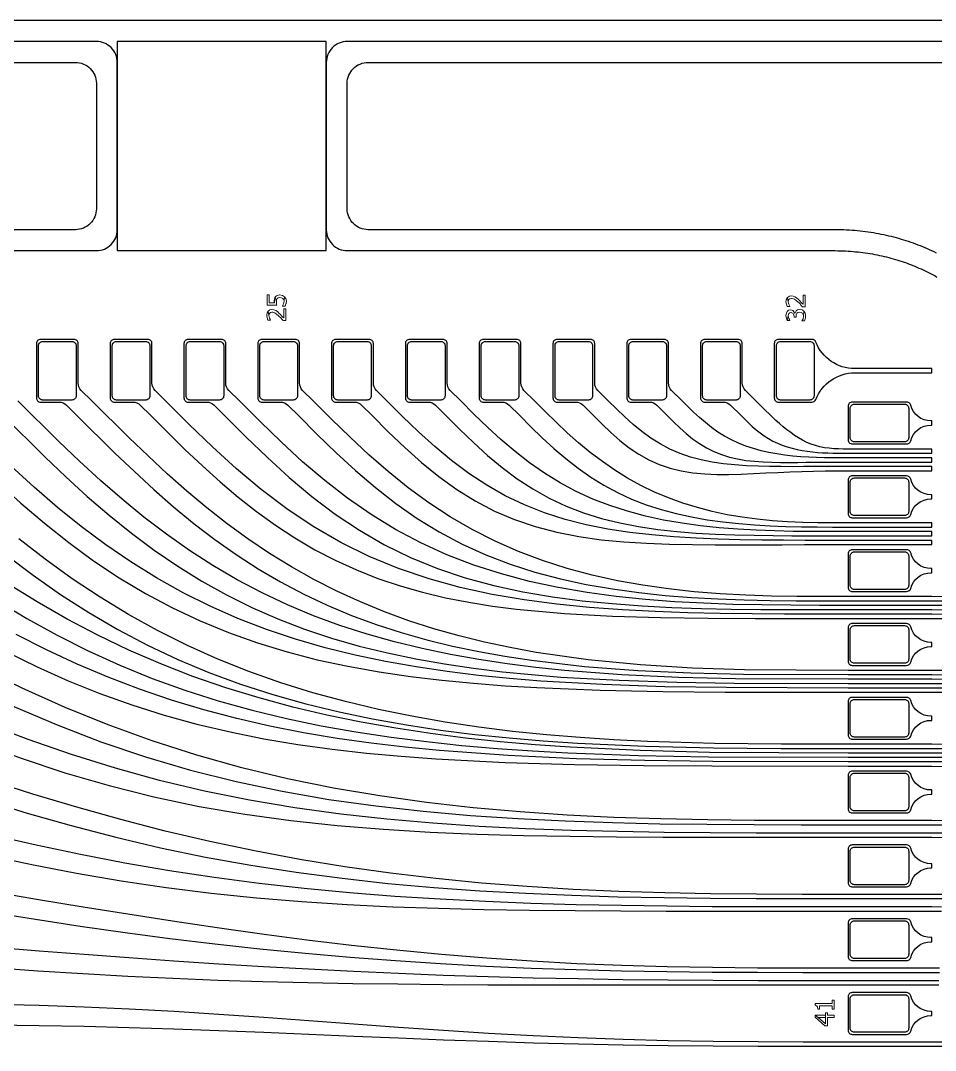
# Model space of a CAD drawing. Header units: millimetres. Extents: x 0 to 20, y 0 to 10.
# Drawn here: x 3.409 to 7.785, y 5.075 to 10 of the extents above; entities that cross this region are included whole.
import ezdxf

# ---------------------------------------------------------------- set-up
doc = ezdxf.new("R2010")
doc.units = ezdxf.units.MM
doc.header["$MEASUREMENT"] = 0
for name, color, linetype in [('Etch Layer 1', 10, 'Continuous'), ('Etch Layer 2', 112, 'Continuous'), ('Metal Layer 1', 52, 'Continuous')]:
    doc.layers.add(name, color=color, linetype=linetype)

msp = doc.modelspace()

# ---------------------------------------------------------------- linework, layer by layer
for points in [[(20, 10), (0, 10), (0, 0), (20, 0)], [(3.8715, 8.9), (4.8715, 8.9), (4.8715, 9.9), (3.8715, 9.9)]]:
    msp.add_lwpolyline(points, close=True)
msp.add_lwpolyline([(4.1905, 8.4555), (4.1905, 8.1955)])
at = {"layer": 'Etch Layer 1'}
for points in [[(1.45, 8.9), (3.7715, 8.9, 0.414214), (3.8715, 9), (3.8715, 9.8, 0.414214), (3.7715, 9.9), (0.35, 9.9, 0.414214)], [(19.29, 9.9), (4.9715, 9.9, 0.414214), (4.8715, 9.8), (4.8715, 9, 0.414214), (4.9715, 8.9), (7.293, 8.9), (7.3056, 8.8999), (7.318, 8.8997), (7.3304, 8.8994), (7.3428, 8.899), (7.355, 8.8984), (7.3671, 8.8977), (7.3792, 8.8968), (7.3912, 8.8959), (7.4031, 8.8948), (7.415, 8.8936), (7.4267, 8.8923), (7.4384, 8.8908), (7.45, 8.8892), (7.4615, 8.8875), (7.473, 8.8857), (7.4844, 8.8838), (7.4957, 8.8817), (7.5069, 8.8796), (7.5181, 8.8773), (7.5291, 8.8749), (7.5401, 8.8723), (7.5511, 8.8697), (7.5619, 8.867), (7.5727, 8.8641), (7.5834, 8.8611), (7.5941, 8.858), (7.6047, 8.8548), (7.6152, 8.8515), (7.6256, 8.8481), (7.636, 8.8445), (7.6463, 8.8409), (7.6565, 8.8371), (7.6667, 8.8333), (7.6767, 8.8293), (7.6868, 8.8252), (7.6967, 8.8211), (7.7066, 8.8168), (7.7165, 8.8124), (7.7262, 8.8079), (7.7359, 8.8033), (7.7456, 8.7986), (7.7551, 8.7938), (7.7646, 8.7889), (7.7741, 8.784), (7.7835, 8.7789), (7.7928, 8.7737)], [(0.45, 9.8), (3.6715, 9.8, -0.414214), (3.7715, 9.7), (3.7715, 9.1, -0.414214), (3.6715, 9), (1.45, 9, 0.414214)], [(7.7898, 8.8883), (7.7792, 8.8935), (7.7685, 8.8985), (7.7577, 8.9035), (7.7469, 8.9083), (7.7359, 8.9131), (7.7249, 8.9177), (7.7138, 8.9222), (7.7027, 8.9266), (7.6915, 8.9308), (7.6802, 8.935), (7.6688, 8.939), (7.6573, 8.9429), (7.6458, 8.9467), (7.6342, 8.9503), (7.6225, 8.9539), (7.6108, 8.9573), (7.599, 8.9606), (7.5871, 8.9637), (7.5751, 8.9668), (7.563, 8.9697), (7.5509, 8.9725), (7.5387, 8.9751), (7.5265, 8.9776), (7.5141, 8.98), (7.5017, 8.9823), (7.4892, 8.9844), (7.4766, 8.9864), (7.464, 8.9883), (7.4513, 8.99), (7.4385, 8.9916), (7.4257, 8.993), (7.4127, 8.9943), (7.3997, 8.9955), (7.3866, 8.9966), (7.3735, 8.9975), (7.3603, 8.9982), (7.347, 8.9989), (7.3336, 8.9994), (7.3201, 8.9997), (7.3066, 8.9999), (7.2933, 9), (5.0715, 9, -0.414214), (4.9715, 9.1), (4.9715, 9.7, -0.414214), (5.0715, 9.8), (19.19, 9.8, -0.414214)]]:
    msp.add_lwpolyline(points, format="xyb", dxfattribs=at)
at = {"layer": 'Etch Layer 2'}
for points in [[(1.45, 8.9), (3.7715, 8.9, 0.414214), (3.8715, 9), (3.8715, 9.8, 0.414214), (3.7715, 9.9), (0.35, 9.9, 0.414214)], [(19.29, 9.9), (4.9715, 9.9, 0.414214), (4.8715, 9.8), (4.8715, 9, 0.414214), (4.9715, 8.9), (7.293, 8.9), (7.3056, 8.8999), (7.318, 8.8997), (7.3304, 8.8994), (7.3428, 8.899), (7.355, 8.8984), (7.3671, 8.8977), (7.3792, 8.8968), (7.3912, 8.8959), (7.4031, 8.8948), (7.415, 8.8936), (7.4267, 8.8923), (7.4384, 8.8908), (7.45, 8.8892), (7.4615, 8.8875), (7.473, 8.8857), (7.4844, 8.8838), (7.4957, 8.8817), (7.5069, 8.8796), (7.5181, 8.8773), (7.5291, 8.8749), (7.5401, 8.8723), (7.5511, 8.8697), (7.5619, 8.867), (7.5727, 8.8641), (7.5834, 8.8611), (7.5941, 8.858), (7.6047, 8.8548), (7.6152, 8.8515), (7.6256, 8.8481), (7.636, 8.8445), (7.6463, 8.8409), (7.6565, 8.8371), (7.6667, 8.8333), (7.6767, 8.8293), (7.6868, 8.8252), (7.6967, 8.8211), (7.7066, 8.8168), (7.7165, 8.8124), (7.7262, 8.8079), (7.7359, 8.8033), (7.7456, 8.7986), (7.7551, 8.7938), (7.7646, 8.7889), (7.7741, 8.784), (7.7835, 8.7789), (7.7928, 8.7737)], [(0.45, 9.8), (3.6715, 9.8, -0.414214), (3.7715, 9.7), (3.7715, 9.1, -0.414214), (3.6715, 9), (1.45, 9, 0.414214)], [(7.7898, 8.8883), (7.7792, 8.8935), (7.7685, 8.8985), (7.7577, 8.9035), (7.7469, 8.9083), (7.7359, 8.9131), (7.7249, 8.9177), (7.7138, 8.9222), (7.7027, 8.9266), (7.6915, 8.9308), (7.6802, 8.935), (7.6688, 8.939), (7.6573, 8.9429), (7.6458, 8.9467), (7.6342, 8.9503), (7.6225, 8.9539), (7.6108, 8.9573), (7.599, 8.9606), (7.5871, 8.9637), (7.5751, 8.9668), (7.563, 8.9697), (7.5509, 8.9725), (7.5387, 8.9751), (7.5265, 8.9776), (7.5141, 8.98), (7.5017, 8.9823), (7.4892, 8.9844), (7.4766, 8.9864), (7.464, 8.9883), (7.4513, 8.99), (7.4385, 8.9916), (7.4257, 8.993), (7.4127, 8.9943), (7.3997, 8.9955), (7.3866, 8.9966), (7.3735, 8.9975), (7.3603, 8.9982), (7.347, 8.9989), (7.3336, 8.9994), (7.3201, 8.9997), (7.3066, 8.9999), (7.2933, 9), (5.0715, 9, -0.414214), (4.9715, 9.1), (4.9715, 9.7, -0.414214), (5.0715, 9.8), (19.19, 9.8, -0.414214)]]:
    msp.add_lwpolyline(points, format="xyb", dxfattribs=at)
for points in [[(3.5145, 8.1855, -0.414214), (3.4945, 8.2055), (3.4945, 8.4455, -0.414214), (3.5145, 8.4655), (3.6545, 8.4655, -0.414214), (3.6745, 8.4455), (3.6745, 8.2055, -0.414214), (3.6545, 8.1855)], [(3.8675, 8.1855, -0.414214), (3.8475, 8.2055), (3.8475, 8.4455, -0.414214), (3.8675, 8.4655), (4.0075, 8.4655, -0.414214), (4.0275, 8.4455), (4.0275, 8.2055, -0.414214), (4.0075, 8.1855)], [(4.2205, 8.1855, -0.414214), (4.2005, 8.2055), (4.2005, 8.4455, -0.414214), (4.2205, 8.4655), (4.3605, 8.4655, -0.414214), (4.3805, 8.4455), (4.3805, 8.2055, -0.414214), (4.3605, 8.1855)], [(4.5735, 8.1855, -0.414214), (4.5535, 8.2055), (4.5535, 8.4455, -0.414214), (4.5735, 8.4655), (4.7135, 8.4655, -0.414214), (4.7335, 8.4455), (4.7335, 8.2055, -0.414214), (4.7135, 8.1855)], [(4.9265, 8.1855, -0.414214), (4.9065, 8.2055), (4.9065, 8.4455, -0.414214), (4.9265, 8.4655), (5.0665, 8.4655, -0.414214), (5.0865, 8.4455), (5.0865, 8.2055, -0.414214), (5.0665, 8.1855)], [(5.2795, 8.1855, -0.414214), (5.2595, 8.2055), (5.2595, 8.4455, -0.414214), (5.2795, 8.4655), (5.4195, 8.4655, -0.414214), (5.4395, 8.4455), (5.4395, 8.2055, -0.414214), (5.4195, 8.1855)], [(5.6325, 8.1855, -0.414214), (5.6125, 8.2055), (5.6125, 8.4455, -0.414214), (5.6325, 8.4655), (5.7725, 8.4655, -0.414214), (5.7925, 8.4455), (5.7925, 8.2055, -0.414214), (5.7725, 8.1855)], [(5.9855, 8.1855, -0.414214), (5.9655, 8.2055), (5.9655, 8.4455, -0.414214), (5.9855, 8.4655), (6.1255, 8.4655, -0.414214), (6.1455, 8.4455), (6.1455, 8.2055, -0.414214), (6.1255, 8.1855)], [(6.3385, 8.1855, -0.414214), (6.3185, 8.2055), (6.3185, 8.4455, -0.414214), (6.3385, 8.4655), (6.4785, 8.4655, -0.414214), (6.4985, 8.4455), (6.4985, 8.2055, -0.414214), (6.4785, 8.1855)], [(6.6915, 8.1855, -0.414214), (6.6715, 8.2055), (6.6715, 8.4455, -0.414214), (6.6915, 8.4655), (6.8315, 8.4655, -0.414214), (6.8515, 8.4455), (6.8515, 8.2055, -0.414214), (6.8315, 8.1855)], [(7.0445, 8.1855, -0.414214), (7.0245, 8.2055), (7.0245, 8.4455, -0.414214), (7.0445, 8.4655), (7.1845, 8.4655, -0.414214), (7.2045, 8.4455), (7.2045, 8.2055, -0.414214), (7.1845, 8.1855)], [(7.3975, 7.9855, -0.414214), (7.3775, 8.0055), (7.3775, 8.1455, -0.414214), (7.3975, 8.1655), (7.6375, 8.1655, -0.414214), (7.6575, 8.1455), (7.6575, 8.0055, -0.414214), (7.6375, 7.9855)], [(7.3975, 7.6325, -0.414214), (7.3775, 7.6525), (7.3775, 7.7925, -0.414214), (7.3975, 7.8125), (7.6375, 7.8125, -0.414214), (7.6575, 7.7925), (7.6575, 7.6525, -0.414214), (7.6375, 7.6325)], [(7.3975, 7.2795, -0.414214), (7.3775, 7.2995), (7.3775, 7.4395, -0.414214), (7.3975, 7.4595), (7.6375, 7.4595, -0.414214), (7.6575, 7.4395), (7.6575, 7.2995, -0.414214), (7.6375, 7.2795)], [(7.3975, 6.9265, -0.414214), (7.3775, 6.9465), (7.3775, 7.0865, -0.414214), (7.3975, 7.1065), (7.6375, 7.1065, -0.414214), (7.6575, 7.0865), (7.6575, 6.9465, -0.414214), (7.6375, 6.9265)], [(7.3975, 6.5735, -0.414214), (7.3775, 6.5935), (7.3775, 6.7335, -0.414214), (7.3975, 6.7535), (7.6375, 6.7535, -0.414214), (7.6575, 6.7335), (7.6575, 6.5935, -0.414214), (7.6375, 6.5735)], [(7.3975, 6.2205, -0.414214), (7.3775, 6.2405), (7.3775, 6.3805, -0.414214), (7.3975, 6.4005), (7.6375, 6.4005, -0.414214), (7.6575, 6.3805), (7.6575, 6.2405, -0.414214), (7.6375, 6.2205)], [(7.3975, 5.8675, -0.414214), (7.3775, 5.8875), (7.3775, 6.0275, -0.414214), (7.3975, 6.0475), (7.6375, 6.0475, -0.414214), (7.6575, 6.0275), (7.6575, 5.8875, -0.414214), (7.6375, 5.8675)], [(7.3975, 5.5145, -0.414214), (7.3775, 5.5345), (7.3775, 5.6745, -0.414214), (7.3975, 5.6945), (7.6375, 5.6945, -0.414214), (7.6575, 5.6745), (7.6575, 5.5345, -0.414214), (7.6375, 5.5145)], [(7.3975, 5.1615, -0.414214), (7.3775, 5.1815), (7.3775, 5.3215, -0.414214), (7.3975, 5.3415), (7.6375, 5.3415, -0.414214), (7.6575, 5.3215), (7.6575, 5.1815, -0.414214), (7.6375, 5.1615)]]:
    msp.add_lwpolyline(points, format="xyb", close=True, dxfattribs=at)
at = {"layer": 'Metal Layer 1', "lineweight": 0}
for points in [[(4.588, 8.6878), (4.588, 8.6386), (4.6345, 8.6386), (4.6327, 8.6457), (4.6327, 8.6556), (4.6274, 8.6789), (4.6229, 8.6699), (4.6229, 8.669), (4.6229, 8.6502), (4.5987, 8.6502), (4.5987, 8.6878)], [(4.622, 8.6583), (4.622, 8.6538), (4.6229, 8.6502), (4.6229, 8.669)], [(4.6274, 8.6789), (4.6327, 8.6556), (4.6336, 8.6645), (4.6363, 8.6708), (4.6417, 8.6744), (4.6497, 8.6762), (4.6578, 8.6744), (4.6641, 8.6708), (4.6685, 8.6654), (4.6694, 8.6583), (4.6712, 8.6797), (4.6614, 8.686), (4.6605, 8.686), (4.6497, 8.6878), (4.6471, 8.6878), (4.6363, 8.686)], [(4.6623, 8.635), (4.6623, 8.6341), (4.6748, 8.6341), (4.6748, 8.635), (4.6784, 8.6457), (4.6793, 8.6466), (4.6802, 8.6583), (4.6802, 8.6601), (4.6775, 8.6708), (4.6775, 8.6708), (4.6712, 8.6797), (4.6712, 8.6797), (4.6694, 8.6583), (4.6685, 8.6511), (4.6667, 8.6449), (4.6641, 8.6395)], [(7.0704, 8.6565), (7.0704, 8.6556), (7.0722, 8.644), (7.0767, 8.6332), (7.0892, 8.6332), (7.0892, 8.6341), (7.0865, 8.6377), (7.0839, 8.6431), (7.0821, 8.6493), (7.0812, 8.6556), (7.0776, 8.6762), (7.0722, 8.6681)], [(7.0776, 8.6762), (7.0812, 8.6556), (7.0821, 8.6619), (7.0848, 8.6663), (7.0892, 8.6699), (7.0964, 8.6708), (7.1, 8.6708), (7.1107, 8.6672), (7.1107, 8.6672), (7.1188, 8.6619), (7.1286, 8.6529), (7.1313, 8.6511), (7.1393, 8.6431), (7.142, 8.6395), (7.1501, 8.6314), (7.1626, 8.6314), (7.1626, 8.6869), (7.1527, 8.6869), (7.1527, 8.6431), (7.1501, 8.6449), (7.142, 8.6538), (7.1366, 8.6592), (7.1295, 8.6663), (7.1214, 8.6735), (7.1134, 8.6789), (7.1053, 8.6824), (7.0955, 8.6833), (7.0865, 8.6815)], [(4.5925, 8.6109), (4.597, 8.5903), (4.5979, 8.5965), (4.6005, 8.601), (4.605, 8.6046), (4.6113, 8.6055), (4.6149, 8.6055), (4.6256, 8.6019), (4.6256, 8.6019), (4.6336, 8.5965), (4.6435, 8.5876), (4.6462, 8.5849), (4.6542, 8.5778), (4.6578, 8.5742), (4.6658, 8.5661), (4.6784, 8.5661), (4.6784, 8.6216), (4.6676, 8.6216), (4.6676, 8.5778), (4.6658, 8.5795), (4.6569, 8.5885), (4.6524, 8.5939), (4.6444, 8.601), (4.6372, 8.6082), (4.6292, 8.6135), (4.6211, 8.6162), (4.6113, 8.618), (4.6014, 8.6162)], [(4.5862, 8.5912), (4.5862, 8.5894), (4.588, 8.5787), (4.5916, 8.5679), (4.6041, 8.5679), (4.6041, 8.5688), (4.6023, 8.5724), (4.5996, 8.5769), (4.5979, 8.584), (4.597, 8.5903), (4.5925, 8.6109), (4.588, 8.6028)], [(7.0704, 8.5894), (7.0704, 8.5876), (7.0722, 8.5769), (7.0722, 8.5769), (7.0767, 8.5661), (7.0812, 8.5885), (7.0821, 8.5939), (7.0839, 8.5992), (7.0883, 8.6028), (7.0937, 8.6037), (7.0955, 8.6037), (7.1053, 8.5992), (7.1062, 8.5965), (7.1089, 8.5858), (7.1089, 8.5813), (7.1188, 8.5813), (7.1188, 8.5867), (7.1196, 8.5948), (7.1223, 8.6001), (7.1268, 8.6046), (7.1349, 8.6055), (7.1429, 8.6046), (7.1492, 8.601), (7.1527, 8.5948), (7.1545, 8.5876), (7.1563, 8.61), (7.1474, 8.6162), (7.1474, 8.6162), (7.1357, 8.618), (7.1259, 8.6162), (7.1196, 8.6118), (7.1152, 8.6055), (7.1134, 8.5992), (7.1125, 8.5992), (7.1116, 8.6019), (7.1053, 8.6118), (7.1026, 8.6135), (7.0928, 8.6162), (7.083, 8.6144), (7.0758, 8.6082), (7.0722, 8.6001)], [(7.0767, 8.5661), (7.0892, 8.5661), (7.0892, 8.5661), (7.0865, 8.5706), (7.0839, 8.5751), (7.0821, 8.5822), (7.0812, 8.5885)], [(7.1465, 8.5643), (7.1465, 8.5634), (7.159, 8.5634), (7.159, 8.5634), (7.1626, 8.5742), (7.1635, 8.5769), (7.1644, 8.5876), (7.1644, 8.5894), (7.1626, 8.6001), (7.1626, 8.601), (7.1563, 8.61), (7.1545, 8.5876), (7.1536, 8.5858), (7.1519, 8.5742), (7.1519, 8.5742)], [(7.21, 5.2997), (7.21, 5.2907), (7.2109, 5.2907), (7.2199, 5.2853), (7.2208, 5.2836), (7.2225, 5.2719), (7.2306, 5.2719), (7.2306, 5.288), (7.2914, 5.288), (7.2914, 5.2719), (7.3004, 5.2719), (7.3004, 5.3158), (7.2914, 5.3158), (7.2914, 5.2997)], [(7.21, 5.2442), (7.21, 5.2335), (7.2565, 5.1932), (7.2691, 5.1932), (7.2691, 5.2326), (7.3004, 5.2326), (7.3004, 5.2442), (7.2691, 5.2442), (7.2691, 5.2549), (7.2592, 5.2549), (7.2592, 5.2442), (7.2592, 5.2021), (7.2243, 5.2326)], [(7.21, 5.2442), (7.2243, 5.2326), (7.2592, 5.2326), (7.2592, 5.2021), (7.2592, 5.2442)]]:
    msp.add_lwpolyline(points, close=True, dxfattribs=at)
at = {"layer": 'Metal Layer 1'}
for points in [[(7.8395, 6.8917), (7.7675, 6.892), (7.3675, 6.892), (6.8725, 6.8954), (6.6237, 6.9033), (6.374, 6.9183), (6.1242, 6.9428), (5.8751, 6.9786), (5.7513, 7.0014), (5.6283, 7.0277), (5.5064, 7.0578), (5.3857, 7.0918), (5.2667, 7.13), (5.1496, 7.1726), (5.0346, 7.2196), (4.922, 7.2711), (4.8118, 7.327), (4.7042, 7.3875), (4.5992, 7.4522), (4.4967, 7.5211), (4.3968, 7.5939), (4.2992, 7.6703), (4.2037, 7.75), (4.1103, 7.8325), (3.928, 8.0043), (3.7494, 8.1814), (3.6991, 8.2316, -0.198912), (3.6845, 8.2669), (3.6845, 8.4555, 0.414214), (3.6645, 8.4755), (3.5045, 8.4755, 0.414214), (3.4845, 8.4555), (3.4845, 8.1955, 0.414214), (3.5045, 8.1755), (3.5931, 8.1755, -0.198912), (3.6284, 8.1609), (3.6786, 8.1106), (3.8603, 7.9307), (4.0459, 7.7569), (4.1412, 7.6738), (4.2386, 7.594), (4.3383, 7.5179), (4.4405, 7.446), (4.5453, 7.3784), (4.6528, 7.3155), (4.7631, 7.2573), (4.876, 7.204), (4.9915, 7.1557), (5.1095, 7.1121), (5.2296, 7.0733), (5.3517, 7.0389), (5.4753, 7.0088), (5.6003, 6.9826), (5.7262, 6.9601), (5.8528, 6.9409), (6.107, 6.9115), (6.3614, 6.892), (6.615, 6.8803), (6.8671, 6.8744), (7.3675, 6.872), (7.7675, 6.872), (7.8385, 6.8717)], [(7.865, 7.1603), (7.7675, 7.161), (7.3675, 7.161), (7.2153, 7.161), (7.0627, 7.1614), (6.9094, 7.1623), (6.7553, 7.1643), (6.6003, 7.1678), (6.4444, 7.1734), (6.288, 7.1816), (6.1312, 7.1932), (5.9746, 7.2089), (5.8187, 7.2295), (5.6642, 7.256), (5.512, 7.2891), (5.3629, 7.33), (5.2175, 7.3793), (5.0766, 7.4375), (4.9403, 7.5048), (4.8088, 7.5809), (4.6821, 7.6655), (4.5598, 7.7579), (4.4415, 7.8571), (4.3264, 7.9619), (4.2138, 8.0706), (4.1024, 8.1814), (4.0521, 8.2316, -0.198912), (4.0375, 8.2669), (4.0375, 8.4555, 0.414214), (4.0175, 8.4755), (3.8575, 8.4755, 0.414214), (3.8375, 8.4555), (3.8375, 8.1955, 0.414214), (3.8575, 8.1755), (3.9461, 8.1755, -0.198912), (3.9814, 8.1609), (4.0316, 8.1106), (4.1954, 7.9489), (4.2785, 7.8702), (4.3629, 7.794), (4.4492, 7.7209), (4.5374, 7.6515), (4.6279, 7.5863), (4.7209, 7.5256), (4.8164, 7.4697), (4.9145, 7.4189), (5.0152, 7.3731), (5.1184, 7.3325), (5.2241, 7.2969), (5.332, 7.2662), (5.4419, 7.2401), (5.5535, 7.2183), (5.6665, 7.2003), (5.7805, 7.1856), (6.0103, 7.1646), (6.2407, 7.152), (6.4701, 7.1453), (6.6976, 7.1422), (6.9228, 7.1412), (7.3675, 7.141), (7.7675, 7.141), (7.864, 7.1403)], [(7.8669, 7.2023), (7.7675, 7.203), (7.3675, 7.203), (7.2304, 7.2031), (7.093, 7.2036), (6.9552, 7.2052), (6.8168, 7.2083), (6.6778, 7.2133), (6.5383, 7.221), (6.3986, 7.2318), (6.2588, 7.2463), (6.1195, 7.2651), (5.981, 7.2889), (5.8439, 7.3181), (5.7089, 7.3535), (5.5767, 7.3957), (5.4479, 7.4451), (5.323, 7.5019), (5.2021, 7.5661), (5.0853, 7.6376), (4.9726, 7.716), (4.8638, 7.8005), (4.7583, 7.8905), (4.6556, 7.9848), (4.5549, 8.0823), (4.4554, 8.1814), (4.4051, 8.2316, -0.198912), (4.3905, 8.2669), (4.3905, 8.4555, 0.414214), (4.3705, 8.4755), (4.2105, 8.4755, 0.414214), (4.1905, 8.4555), (4.1905, 8.1955, 0.414214), (4.2105, 8.1755), (4.2991, 8.1755, -0.198912), (4.3344, 8.1609), (4.3846, 8.1106), (4.4864, 8.0094), (4.5893, 7.9102), (4.6944, 7.8146), (4.8025, 7.724), (4.9143, 7.6397), (5.0301, 7.5626), (5.1502, 7.4933), (5.2747, 7.4322), (5.4035, 7.3793), (5.5364, 7.3346), (5.6727, 7.2977), (5.8118, 7.2677), (5.9529, 7.244), (6.0954, 7.2255), (6.2385, 7.2115), (6.3817, 7.2011), (6.5246, 7.1938), (6.6669, 7.1889), (6.8085, 7.1859), (6.9493, 7.1841), (7.0892, 7.1833), (7.2286, 7.183), (7.3675, 7.183), (7.7675, 7.183), (7.866, 7.1823)], [(7.8682, 7.2443), (7.7675, 7.245), (7.3675, 7.245), (7.2454, 7.2451), (7.1231, 7.2459), (7.0006, 7.2481), (6.8778, 7.2522), (6.7549, 7.2588), (6.6318, 7.2686), (6.5088, 7.2819), (6.3861, 7.2993), (6.264, 7.3212), (6.1429, 7.348), (6.0233, 7.38), (5.9057, 7.4176), (5.7906, 7.461), (5.6784, 7.5105), (5.5695, 7.5658), (5.464, 7.6271), (5.362, 7.694), (5.2634, 7.7661), (5.168, 7.8428), (5.0753, 7.9236), (4.9849, 8.0076), (4.8962, 8.0939), (4.8084, 8.1814), (4.7581, 8.2316, -0.198912), (4.7435, 8.2669), (4.7435, 8.4555, 0.414214), (4.7235, 8.4755), (4.5635, 8.4755, 0.414214), (4.5435, 8.4555), (4.5435, 8.1955, 0.414214), (4.5635, 8.1755), (4.6521, 8.1755, -0.198912), (4.6874, 8.1609), (4.7376, 8.1106), (4.8276, 8.0211), (4.9185, 7.9331), (5.0112, 7.8479), (5.1065, 7.7666), (5.2048, 7.6902), (5.3065, 7.6194), (5.4119, 7.5547), (5.5211, 7.4965), (5.6339, 7.4451), (5.7502, 7.4003), (5.8696, 7.3621), (5.9914, 7.3299), (6.1152, 7.3033), (6.2403, 7.2817), (6.3661, 7.2646), (6.4923, 7.2513), (6.6185, 7.2415), (6.7445, 7.2345), (6.87, 7.2298), (6.995, 7.227), (7.1195, 7.2256), (7.2436, 7.2251), (7.3675, 7.225), (7.7675, 7.225), (7.8676, 7.2243)]]:
    msp.add_lwpolyline(points, format="xyb", dxfattribs=at)
for points in [[(5.0906, 8.1106), (5.1681, 8.0336), (5.2466, 7.9584), (5.3268, 7.8866), (5.4095, 7.8193), (5.4951, 7.7578), (5.5839, 7.7027), (5.6762, 7.6546), (5.7721, 7.6137), (5.8713, 7.5799), (5.9736, 7.5531), (6.0787, 7.5325), (6.1858, 7.5175), (6.2943, 7.5071), (6.4036, 7.5002), (6.5132, 7.496), (6.6225, 7.4937), (6.7313, 7.4928), (6.8394, 7.4927), (6.9466, 7.4931), (7.0529, 7.4935), (7.1583, 7.4938), (7.2631, 7.494), (7.3675, 7.494), (7.7675, 7.494), (7.7675, 7.514), (7.3675, 7.514), (7.2651, 7.514), (7.1624, 7.5141), (7.0592, 7.5146), (6.9553, 7.5155), (6.8508, 7.5172), (6.7456, 7.5201), (6.64, 7.5245), (6.534, 7.531), (6.4281, 7.5401), (6.3227, 7.5523), (6.2181, 7.5683), (6.115, 7.5888), (6.014, 7.6146), (5.9155, 7.6462), (5.8201, 7.6839), (5.7278, 7.7279), (5.6388, 7.7782), (5.5531, 7.8345), (5.4704, 7.8962), (5.3904, 7.9628), (5.3127, 8.0333), (5.2366, 8.1066), (5.1614, 8.1814), (5.1111, 8.2316, -0.198912), (5.0965, 8.2669), (5.0965, 8.4555, 0.414214), (5.0765, 8.4755), (4.9165, 8.4755, 0.414214), (4.8965, 8.4555), (4.8965, 8.1955, 0.414214), (4.9165, 8.1755), (5.0051, 8.1755, -0.198912), (5.0404, 8.1609)], [(7.3675, 7.556), (7.2802, 7.5561), (7.1927, 7.5564), (7.105, 7.5574), (7.0168, 7.5594), (6.9284, 7.5628), (6.8396, 7.5677), (6.7507, 7.5748), (6.6617, 7.5842), (6.5731, 7.5963), (6.485, 7.6116), (6.3978, 7.6305), (6.3119, 7.6533), (6.2278, 7.6803), (6.1459, 7.712), (6.0664, 7.7483), (5.9895, 7.7894), (5.9152, 7.835), (5.8435, 7.885), (5.7743, 7.9389), (5.7071, 7.9962), (5.6418, 8.0563), (5.5777, 8.1183), (5.5144, 8.1814), (5.4641, 8.2316, -0.198912), (5.4495, 8.2669), (5.4495, 8.4555, 0.414214), (5.4295, 8.4755), (5.2695, 8.4755, 0.414214), (5.2495, 8.4555), (5.2495, 8.1955, 0.414214), (5.2695, 8.1755), (5.3581, 8.1755, -0.198912), (5.3934, 8.1609), (5.4436, 8.1106), (5.5092, 8.0454), (5.5756, 7.9816), (5.6433, 7.9202), (5.7131, 7.8623), (5.7852, 7.8087), (5.86, 7.7599), (5.9377, 7.7165), (6.0182, 7.6785), (6.1015, 7.6462), (6.1875, 7.6192), (6.2756, 7.5973), (6.3656, 7.5801), (6.4569, 7.5667), (6.5489, 7.5566), (6.6413, 7.5493), (6.7337, 7.5441), (6.8258, 7.5406), (6.9175, 7.5383), (7.0085, 7.537), (7.099, 7.5364), (7.1889, 7.5361), (7.2783, 7.536), (7.3675, 7.536), (7.7675, 7.536), (7.7675, 7.556)], [(5.7966, 8.1106), (5.8504, 8.0572), (5.9047, 8.0046), (5.9601, 7.9536), (6.017, 7.905), (6.0757, 7.8592), (6.1364, 7.8167), (6.1994, 7.7779), (6.2646, 7.743), (6.3319, 7.712), (6.4013, 7.6849), (6.4726, 7.6618), (6.5453, 7.6423), (6.6192, 7.6261), (6.6939, 7.6129), (6.769, 7.6024), (6.8444, 7.5943), (6.9198, 7.5882), (6.995, 7.5839), (7.0701, 7.581), (7.1448, 7.5793), (7.2192, 7.5784), (7.2934, 7.578), (7.3675, 7.578), (7.7675, 7.578), (7.7675, 7.598), (7.3675, 7.598), (7.2951, 7.5981), (7.2227, 7.5987), (7.1503, 7.6003), (7.0778, 7.6034), (7.0053, 7.6082), (6.9329, 7.6153), (6.8607, 7.6248), (6.7888, 7.6371), (6.7175, 7.6523), (6.6468, 7.6707), (6.5771, 7.6923), (6.5087, 7.7172), (6.4417, 7.7455), (6.3764, 7.7772), (6.313, 7.8121), (6.2516, 7.8502), (6.1921, 7.8912), (6.1344, 7.935), (6.0786, 7.9811), (6.0242, 8.0292), (5.9712, 8.079), (5.919, 8.1299), (5.8674, 8.1814), (5.8171, 8.2316, -0.198912), (5.8025, 8.2669), (5.8025, 8.4555, 0.414214), (5.7825, 8.4755), (5.6225, 8.4755, 0.414214), (5.6025, 8.4555), (5.6025, 8.1955, 0.414214), (5.6225, 8.1755), (5.7111, 8.1755, -0.198912), (5.7464, 8.1609)], [(6.1496, 8.1106), (6.1911, 8.0695), (6.2331, 8.0295), (6.2761, 7.9918), (6.3205, 7.9571), (6.3665, 7.9262), (6.4143, 7.8994), (6.4641, 7.8771), (6.5159, 7.8594), (6.5695, 7.8461), (6.6248, 7.837), (6.6815, 7.8317), (6.7393, 7.8294), (6.7978, 7.8294), (6.8566, 7.831), (6.9153, 7.8335), (6.9738, 7.8365), (7.0318, 7.8394), (7.0892, 7.8421), (7.1459, 7.8442), (7.202, 7.8457), (7.2576, 7.8466), (7.3127, 7.8469), (7.3675, 7.847), (7.7675, 7.847), (7.7675, 7.867), (7.3675, 7.867), (7.3148, 7.867), (7.262, 7.8669), (7.2088, 7.8668), (7.1552, 7.8667), (7.1012, 7.8666), (7.0467, 7.8668), (6.9919, 7.8674), (6.9368, 7.8688), (6.8816, 7.8712), (6.8265, 7.8749), (6.7719, 7.8805), (6.7179, 7.8884), (6.6651, 7.8991), (6.6135, 7.9129), (6.5636, 7.9302), (6.5153, 7.951), (6.4688, 7.9754), (6.4241, 8.0033), (6.381, 8.0344), (6.3394, 8.0684), (6.2989, 8.1046), (6.2594, 8.1425), (6.2204, 8.1814), (6.1701, 8.2316, -0.198912), (6.1555, 8.2669), (6.1555, 8.4555, 0.414214), (6.1355, 8.4755), (5.9755, 8.4755, 0.414214), (5.9555, 8.4555), (5.9555, 8.1955, 0.414214), (5.9755, 8.1755), (6.0641, 8.1755, -0.198912), (6.0994, 8.1609)], [(7.3675, 7.909), (7.33, 7.909), (7.2924, 7.9092), (7.2547, 7.9097), (7.2169, 7.9106), (7.179, 7.9122), (7.1409, 7.9145), (7.1028, 7.9177), (7.0647, 7.922), (7.0267, 7.9275), (6.989, 7.9344), (6.9516, 7.9429), (6.9149, 7.953), (6.8789, 7.9649), (6.8439, 7.9789), (6.8099, 7.9947), (6.7769, 8.0126), (6.7451, 8.0324), (6.7144, 8.054), (6.6848, 8.0772), (6.656, 8.1019), (6.628, 8.1277), (6.6005, 8.1543), (6.5734, 8.1814), (6.5231, 8.2316, -0.198912), (6.5085, 8.2669), (6.5085, 8.4555, 0.414214), (6.4885, 8.4755), (6.3285, 8.4755, 0.414214), (6.3085, 8.4555), (6.3085, 8.1955, 0.414214), (6.3285, 8.1755), (6.4171, 8.1755, -0.198912), (6.4524, 8.1609), (6.5026, 8.1106), (6.5321, 8.0814), (6.5619, 8.0529), (6.5923, 8.0258), (6.6238, 8.0005), (6.6563, 7.9775), (6.6901, 7.9571), (6.7253, 7.9395), (6.7618, 7.9247), (6.7996, 7.9128), (6.8386, 7.9036), (6.8786, 7.8968), (6.9194, 7.8922), (6.9607, 7.8893), (7.0023, 7.8877), (7.0439, 7.887), (7.0855, 7.8869), (7.1268, 7.8872), (7.1677, 7.8877), (7.2083, 7.8882), (7.2486, 7.8886), (7.2884, 7.8889), (7.328, 7.889), (7.3675, 7.889), (7.7675, 7.889), (7.7675, 7.909)], [(6.8556, 8.1106), (6.8732, 8.0932), (6.8909, 8.076), (6.909, 8.0593), (6.9275, 8.0433), (6.9466, 8.0282), (6.9664, 8.0141), (6.9868, 8.0012), (7.008, 7.9894), (7.0299, 7.9788), (7.0524, 7.9696), (7.0756, 7.9615), (7.0992, 7.9546), (7.1232, 7.9489), (7.1475, 7.9441), (7.1719, 7.9402), (7.1965, 7.9372), (7.2211, 7.9349), (7.2456, 7.9333), (7.2701, 7.9322), (7.2946, 7.9315), (7.3189, 7.9311), (7.3432, 7.931), (7.3675, 7.931), (7.7675, 7.931), (7.7675, 7.951), (7.3675, 7.951), (7.3446, 7.9511), (7.3219, 7.9515), (7.2993, 7.9525), (7.2769, 7.9545), (7.2548, 7.9575), (7.2331, 7.9618), (7.2117, 7.9675), (7.1907, 7.9746), (7.1702, 7.983), (7.1502, 7.9929), (7.1306, 8.004), (7.1115, 8.0162), (7.0929, 8.0293), (7.0747, 8.0431), (7.0569, 8.0576), (7.0396, 8.0725), (7.0226, 8.0877), (7.006, 8.1032), (6.9897, 8.1187), (6.9736, 8.1344), (6.9578, 8.15), (6.942, 8.1657), (6.9264, 8.1814), (6.8761, 8.2316, -0.198912), (6.8615, 8.2669), (6.8615, 8.4555, 0.414214), (6.8415, 8.4755), (6.6815, 8.4755, 0.414214), (6.6615, 8.4555), (6.6615, 8.1955, 0.414214), (6.6815, 8.1755), (6.7701, 8.1755, -0.198912), (6.8054, 8.1609)], [(7.0145, 8.4555), (7.0145, 8.1955, 0.414214), (7.0345, 8.1755), (7.1945, 8.1755, 0.30896), (7.2131, 8.1882, -0.30896), (7.3994, 8.3155), (7.7675, 8.3155), (7.7675, 8.3355), (7.3994, 8.3355, -0.30896), (7.2131, 8.4628, 0.30896), (7.1945, 8.4755), (7.0345, 8.4755, 0.414214)], [(7.3875, 7.9755), (7.6475, 7.9755, 0.341999), (7.6669, 7.9905, -0.341999), (7.7637, 8.0655), (7.7675, 8.0655), (7.7675, 8.0855), (7.7637, 8.0855, -0.341999), (7.6669, 8.1605, 0.341999), (7.6475, 8.1755), (7.3875, 8.1755, 0.414214), (7.3675, 8.1555), (7.3675, 7.9955, 0.414214)], [(7.3875, 7.6225), (7.6475, 7.6225, 0.341999), (7.6669, 7.6375, -0.341999), (7.7637, 7.7125), (7.7675, 7.7125), (7.7675, 7.7325), (7.7637, 7.7325, -0.341999), (7.6669, 7.8075, 0.341999), (7.6475, 7.8225), (7.3875, 7.8225, 0.414214), (7.3675, 7.8025), (7.3675, 7.6425, 0.414214)], [(7.6669, 7.2845, -0.341999), (7.7637, 7.3595), (7.7675, 7.3595), (7.7675, 7.3795), (7.7637, 7.3795, -0.341999), (7.6669, 7.4545, 0.341999), (7.6475, 7.4695), (7.3875, 7.4695, 0.414214), (7.3675, 7.4495), (7.3675, 7.2895, 0.414214), (7.3875, 7.2695), (7.6475, 7.2695, 0.341999)], [(7.3675, 7.0965), (7.3675, 6.9365, 0.414214), (7.3875, 6.9165), (7.6475, 6.9165, 0.341999), (7.6669, 6.9315, -0.341999), (7.7637, 7.0065), (7.7675, 7.0065), (7.7675, 7.0265), (7.7637, 7.0265, -0.341999), (7.6669, 7.1015, 0.341999), (7.6475, 7.1165), (7.3875, 7.1165, 0.414214)], [(7.6475, 6.7635), (7.3875, 6.7635, 0.414214), (7.3675, 6.7435), (7.3675, 6.5835, 0.414214), (7.3875, 6.5635), (7.6475, 6.5635, 0.341999), (7.6669, 6.5785, -0.341999), (7.7637, 6.6535), (7.7675, 6.6535), (7.7675, 6.6735), (7.7637, 6.6735, -0.341999), (7.6669, 6.7485, 0.341999)], [(7.3875, 6.2105), (7.6475, 6.2105, 0.341999), (7.6669, 6.2255, -0.341999), (7.7637, 6.3005), (7.7675, 6.3005), (7.7675, 6.3205), (7.7637, 6.3205, -0.341999), (7.6669, 6.3955, 0.341999), (7.6475, 6.4105), (7.3875, 6.4105, 0.414214), (7.3675, 6.3905), (7.3675, 6.2305, 0.414214)], [(7.3675, 6.0375), (7.3675, 5.8775, 0.414214), (7.3875, 5.8575), (7.6475, 5.8575, 0.341999), (7.6669, 5.8725, -0.341999), (7.7637, 5.9475), (7.7675, 5.9475), (7.7675, 5.9675), (7.7637, 5.9675, -0.341999), (7.6669, 6.0425, 0.341999), (7.6475, 6.0575), (7.3875, 6.0575, 0.414214)], [(7.3875, 5.5045), (7.6475, 5.5045, 0.341999), (7.6669, 5.5195, -0.341999), (7.7637, 5.5945), (7.7675, 5.5945), (7.7675, 5.6145), (7.7637, 5.6145, -0.341999), (7.6669, 5.6895, 0.341999), (7.6475, 5.7045), (7.3875, 5.7045, 0.414214), (7.3675, 5.6845), (7.3675, 5.5245, 0.414214)], [(7.6475, 5.3515), (7.3875, 5.3515, 0.414214), (7.3675, 5.3315), (7.3675, 5.1715, 0.414214), (7.3875, 5.1515), (7.6475, 5.1515, 0.341999), (7.6669, 5.1665, -0.341999), (7.7637, 5.2415), (7.7675, 5.2415), (7.7675, 5.2615), (7.7637, 5.2615, -0.341999), (7.6669, 5.3365, 0.341999)]]:
    msp.add_lwpolyline(points, format="xyb", close=True, dxfattribs=at)
for points in [[(7.8434, 6.8496), (7.7675, 6.85), (7.3675, 6.85), (6.8289, 6.8526), (6.5575, 6.8589), (6.2846, 6.8713), (6.0107, 6.8921), (5.8738, 6.9064), (5.737, 6.9237), (5.6007, 6.9442), (5.4652, 6.9683), (5.3307, 6.9964), (5.1975, 7.0287), (5.0661, 7.0655), (4.9367, 7.1072), (4.8098, 7.154), (4.6854, 7.206), (4.5638, 7.2632), (4.4451, 7.3257), (4.3293, 7.3934), (4.2165, 7.4661), (4.1064, 7.5435), (3.9991, 7.6253), (3.8943, 7.7112), (3.7917, 7.8006), (3.6911, 7.893), (3.5919, 7.9877), (3.3964, 8.1814)], [(3.3256, 8.1106), (3.5244, 7.914), (3.6251, 7.8181), (3.7276, 7.7248), (3.832, 7.6348), (3.9387, 7.5488), (4.0482, 7.4673), (4.1604, 7.3907), (4.2756, 7.3193), (4.3939, 7.2534), (4.5152, 7.1932), (4.6395, 7.1387), (4.7668, 7.0898), (4.8966, 7.0465), (5.029, 7.0085), (5.1634, 6.9756), (5.2995, 6.9472), (5.437, 6.9231), (5.5754, 6.9028), (5.7144, 6.8859), (5.8538, 6.872), (5.9932, 6.8607), (6.2717, 6.8449), (6.5486, 6.836), (6.8233, 6.8317), (7.3675, 6.83), (7.7675, 6.83), (7.8422, 6.8296)], [(7.8344, 6.8077), (7.7675, 6.808), (7.3675, 6.808), (6.7852, 6.8098), (6.4911, 6.8145), (6.1949, 6.8243), (5.897, 6.8414), (5.7478, 6.8536), (5.5987, 6.8686), (5.4499, 6.8869), (5.3019, 6.9088), (5.1549, 6.9348), (5.0092, 6.9653), (4.8655, 7.0008), (4.7239, 7.0416), (4.585, 7.0881), (4.4489, 7.1406), (4.3159, 7.1991), (4.1862, 7.2637), (4.0597, 7.3343), (3.9364, 7.4108), (3.8163, 7.4928), (3.6993, 7.5801), (3.5851, 7.6722), (3.4734, 7.7685), (3.3638, 7.8683)], [(3.298, 7.7933), (3.4093, 7.6925), (3.5229, 7.5957), (3.6391, 7.5034), (3.7582, 7.4165), (3.8805, 7.3352), (4.0061, 7.26), (4.1351, 7.1912), (4.2675, 7.1289), (4.4032, 7.0731), (4.542, 7.0238), (4.6838, 6.9807), (4.8283, 6.9436), (4.975, 6.912), (5.1236, 6.8855), (5.2735, 6.8635), (5.4244, 6.8454), (5.5758, 6.8307), (5.7275, 6.8191), (5.8792, 6.81), (6.1817, 6.7978), (6.4819, 6.7915), (6.7794, 6.7889), (7.3675, 6.788), (7.7675, 6.788), (7.8332, 6.7877)], [(7.8397, 6.5386), (7.7675, 6.539), (7.3675, 6.539), (7.0487, 6.5395), (6.729, 6.543), (6.4079, 6.5525), (6.2468, 6.5604), (6.0855, 6.5709), (5.924, 6.5842), (5.7626, 6.6007), (5.6013, 6.6208), (5.4405, 6.6447), (5.2804, 6.6729), (5.1212, 6.7055), (4.9634, 6.743), (4.8072, 6.7855), (4.6531, 6.8334), (4.5014, 6.887), (4.3526, 6.9463), (4.2068, 7.0116), (4.0641, 7.0827), (3.9249, 7.1597), (3.789, 7.2424), (3.6564, 7.3306), (3.5271, 7.424), (3.4009, 7.5221)], [(3.3403, 7.4458), (3.4686, 7.348), (3.6002, 7.2554), (3.7351, 7.1686), (3.8735, 7.0877), (4.0154, 7.0129), (4.1608, 6.9445), (4.3095, 6.8824), (4.4613, 6.8265), (4.616, 6.7766), (4.7731, 6.7326), (4.9323, 6.694), (5.0931, 6.6605), (5.2552, 6.6316), (5.4181, 6.6071), (5.5816, 6.5864), (5.7454, 6.5694), (5.9092, 6.5555), (6.0728, 6.5445), (6.3991, 6.5296), (6.7236, 6.5221), (7.0462, 6.5194), (7.3675, 6.519), (7.7675, 6.519), (7.8385, 6.5186)], [(7.8375, 6.4966), (7.7675, 6.497), (7.3675, 6.497), (7.0367, 6.4974), (6.705, 6.5005), (6.3722, 6.5087), (6.0382, 6.5247), (5.871, 6.5364), (5.7037, 6.551), (5.5367, 6.5688), (5.3699, 6.5901), (5.2037, 6.6153), (5.0383, 6.6445), (4.8739, 6.6783), (4.7109, 6.7168), (4.5497, 6.7604), (4.3904, 6.8092), (4.2335, 6.8637), (4.0791, 6.9237), (3.9273, 6.9894), (3.7783, 7.0607), (3.6321, 7.1375), (3.4886, 7.2196), (3.3479, 7.3067)], [(3.2953, 7.2268), (3.4381, 7.1408), (3.5838, 7.0603), (3.7323, 6.9856), (3.8837, 6.9168), (4.038, 6.8541), (4.195, 6.7974), (4.3546, 6.7467), (4.5166, 6.7018), (4.6805, 6.6623), (4.8462, 6.628), (5.0132, 6.5983), (5.1813, 6.573), (5.35, 6.5517), (5.5191, 6.5338), (5.6884, 6.5192), (5.8578, 6.5074), (6.0269, 6.4981), (6.3644, 6.4857), (6.7002, 6.4795), (7.3675, 6.477), (7.7675, 6.477), (7.8362, 6.4766)], [(7.8296, 6.4547), (7.7675, 6.455), (7.3675, 6.455), (6.7204, 6.4566), (6.3951, 6.4607), (6.0683, 6.4694), (5.7406, 6.4846), (5.4127, 6.5087), (5.2491, 6.5249), (5.086, 6.5443), (4.9236, 6.5674), (4.7621, 6.5945), (4.6019, 6.626), (4.4433, 6.6623), (4.2863, 6.7037), (4.1314, 6.7504), (3.9784, 6.8024), (3.8277, 6.8599), (3.6791, 6.9228), (3.5328, 6.9909), (3.3885, 7.064)], [(3.3423, 6.9804), (3.4884, 6.9087), (3.6367, 6.8424), (3.7874, 6.7819), (3.9403, 6.7272), (4.0954, 6.6783), (4.2526, 6.6353), (4.4119, 6.5978), (4.5729, 6.5657), (4.7354, 6.5385), (4.8992, 6.5158), (5.0639, 6.497), (5.2293, 6.4818), (5.395, 6.4695), (5.7269, 6.4523), (6.0582, 6.4425), (6.388, 6.4376), (6.716, 6.4356), (7.3675, 6.435), (7.7675, 6.435), (7.8882, 6.4325)], [(7.8192, 6.1737), (7.7675, 6.174), (7.3675, 6.174), (7.1439, 6.1741), (6.9201, 6.175), (6.6961, 6.1773), (6.4719, 6.1819), (6.2475, 6.1892), (6.0229, 6.2002), (5.7984, 6.2152), (5.5741, 6.2351), (5.3503, 6.2604), (5.1273, 6.2917), (4.9055, 6.3295), (4.6853, 6.3743), (4.4673, 6.4268), (4.2516, 6.4871), (4.0387, 6.5555), (3.8286, 6.6317), (3.6215, 6.7156), (3.4172, 6.8067), (3.2155, 6.9041)], [(3.3768, 6.7203), (3.5834, 6.6316), (3.7931, 6.5509), (4.0058, 6.4788), (4.2215, 6.4154), (4.44, 6.3607), (4.661, 6.3143), (4.8841, 6.2757), (5.1088, 6.2441), (5.3345, 6.2187), (5.5608, 6.1988), (5.7875, 6.1835), (6.0141, 6.1723), (6.2406, 6.1644), (6.4667, 6.1593), (6.6924, 6.1562), (6.9178, 6.1546), (7.1427, 6.1541), (7.3675, 6.154), (7.7675, 6.154), (7.8194, 6.1537)], [(7.8194, 6.1137), (7.7675, 6.114), (7.3675, 6.114), (7.1477, 6.1141), (6.9277, 6.1144), (6.7074, 6.1155), (6.4869, 6.1176), (6.266, 6.1213), (6.0449, 6.127), (5.8236, 6.1352), (5.6023, 6.1465), (5.3812, 6.1615), (5.1605, 6.1808), (4.9405, 6.2051), (4.7215, 6.2352), (4.5039, 6.2718), (4.2881, 6.3153), (4.0741, 6.3661), (3.8623, 6.4243), (3.6525, 6.4897), (3.4448, 6.562), (3.239, 6.6406)], [(3.2035, 6.5499), (3.4111, 6.4729), (3.6208, 6.4032), (3.8327, 6.3413), (4.0468, 6.2875), (4.2631, 6.2419), (4.4813, 6.2042), (4.7012, 6.174), (4.9226, 6.1504), (5.1449, 6.1325), (5.3678, 6.1192), (5.591, 6.1097), (5.8143, 6.1032), (6.0373, 6.0989), (6.26, 6.0964), (6.4823, 6.095), (6.7041, 6.0943), (6.9256, 6.0941), (7.1466, 6.094), (7.3675, 6.094), (7.7675, 6.094), (7.8196, 6.0937)], [(7.8182, 5.8207), (7.7675, 5.821), (7.3675, 5.821), (7.1482, 5.8211), (6.929, 5.822), (6.7097, 5.8242), (6.4904, 5.8284), (6.2712, 5.8352), (6.052, 5.845), (5.833, 5.8583), (5.6143, 5.8755), (5.3959, 5.8969), (5.178, 5.9227), (4.9607, 5.9532), (4.7442, 5.9886), (4.5286, 6.0289), (4.314, 6.0741), (4.1006, 6.1241), (3.8883, 6.1789), (3.6773, 6.238), (3.4674, 6.3012), (3.2585, 6.3681)], [(3.2295, 6.2751), (3.4399, 6.2103), (3.6514, 6.1499), (3.8642, 6.0945), (4.0783, 6.0444), (4.2937, 5.9997), (4.5103, 5.9605), (4.7279, 5.9267), (4.9465, 5.898), (5.1657, 5.874), (5.3855, 5.8543), (5.6056, 5.8385), (5.826, 5.8262), (6.0464, 5.8169), (6.2668, 5.8102), (6.4872, 5.8057), (6.7074, 5.803), (6.9275, 5.8016), (7.1475, 5.8011), (7.3675, 5.801), (7.7675, 5.801), (7.8184, 5.8007)], [(7.8149, 5.7607), (7.7675, 5.761), (7.3675, 5.761), (7.1508, 5.761), (6.934, 5.7614), (6.7172, 5.7623), (6.5003, 5.7642), (6.2833, 5.7672), (6.0663, 5.7718), (5.8493, 5.7782), (5.6323, 5.7867), (5.4154, 5.7978), (5.1987, 5.8116), (4.9822, 5.8286), (4.7662, 5.8491), (4.5507, 5.8735), (4.3357, 5.9018), (4.1215, 5.9344), (3.9079, 5.9711), (3.6951, 6.0118), (3.483, 6.0563), (3.2715, 6.1043)], [(3.2499, 6.0095), (3.4625, 5.9636), (3.6759, 5.922), (3.89, 5.8852), (4.105, 5.8533), (4.3206, 5.8264), (4.537, 5.8042), (4.754, 5.7865), (4.9715, 5.7728), (5.1893, 5.7624), (5.4074, 5.7548), (5.6255, 5.7494), (5.8437, 5.7458), (6.0618, 5.7435), (6.2798, 5.7421), (6.4976, 5.7414), (6.7153, 5.7411), (6.9328, 5.741), (7.1502, 5.741), (7.3675, 5.741), (7.7675, 5.741), (7.8151, 5.7407)], [(7.8045, 5.4678), (7.7675, 5.468), (7.3675, 5.468), (7.1511, 5.4681), (6.9346, 5.4689), (6.7183, 5.471), (6.502, 5.475), (6.2859, 5.4811), (6.0699, 5.4898), (5.8541, 5.5013), (5.6384, 5.5158), (5.423, 5.5333), (5.2077, 5.5537), (4.9927, 5.5769), (4.7779, 5.6027), (4.5634, 5.6308), (4.3491, 5.6608), (4.135, 5.6926), (3.9212, 5.7259), (3.7075, 5.7603), (3.4941, 5.7957), (3.2808, 5.8319)], [(3.2659, 5.7358), (3.4799, 5.7019), (3.6942, 5.6696), (3.9088, 5.6392), (4.1236, 5.6109), (4.3387, 5.5848), (4.5541, 5.561), (4.7698, 5.5396), (4.9856, 5.5207), (5.2017, 5.5042), (5.418, 5.4901), (5.6344, 5.4784), (5.8508, 5.4689), (6.0674, 5.4615), (6.284, 5.456), (6.5007, 5.4522), (6.7174, 5.4498), (6.9341, 5.4486), (7.1508, 5.4481), (7.3675, 5.448), (7.7675, 5.448), (7.8046, 5.4478)], [(7.8021, 5.4078), (7.7675, 5.408), (7.3675, 5.408), (7.1523, 5.408), (6.9371, 5.4084), (6.7219, 5.4092), (6.5068, 5.4107), (6.2916, 5.4131), (6.0765, 5.4165), (5.8614, 5.4211), (5.6463, 5.4269), (5.4312, 5.4339), (5.2162, 5.4423), (5.0013, 5.4519), (4.7864, 5.4628), (4.5715, 5.4749), (4.3568, 5.4881), (4.142, 5.5023), (3.9274, 5.5175), (3.7128, 5.5335), (3.4983, 5.5503), (3.2838, 5.5677)], [(3.2765, 5.4707), (3.4913, 5.4557), (3.7063, 5.4421), (3.9213, 5.4303), (4.1365, 5.4201), (4.3517, 5.4116), (4.567, 5.4048), (4.7823, 5.3995), (4.9977, 5.3955), (5.2132, 5.3926), (5.4286, 5.3906), (5.6441, 5.3893), (5.8596, 5.3885), (6.0751, 5.3881), (6.2905, 5.3879), (6.5059, 5.3879), (6.7214, 5.3879), (6.9367, 5.388), (7.1521, 5.388), (7.3675, 5.388), (7.7675, 5.388), (7.8023, 5.3878)], [(7.838, 5.115), (7.7675, 5.115), (7.3675, 5.115), (7.1523, 5.1151), (6.9371, 5.1159), (6.7219, 5.1179), (6.5068, 5.1215), (6.2917, 5.127), (6.0767, 5.1346), (5.8617, 5.1443), (5.6468, 5.1559), (5.432, 5.1694), (5.2172, 5.1843), (5.0024, 5.2002), (4.7876, 5.2163), (4.5728, 5.2322), (4.358, 5.2471), (4.1432, 5.2606), (3.9283, 5.2722), (3.7133, 5.2819), (3.4983, 5.2895), (3.2832, 5.295)], [(3.2827, 5.1978), (3.4978, 5.1946), (3.7128, 5.1903), (3.9278, 5.1848), (4.1427, 5.1781), (4.3577, 5.1704), (4.5726, 5.1619), (4.7875, 5.1529), (5.0025, 5.1436), (5.2174, 5.1346), (5.4323, 5.1261), (5.6473, 5.1184), (5.8622, 5.1117), (6.0772, 5.1062), (6.2922, 5.1018), (6.5073, 5.0987), (6.7223, 5.0966), (6.9374, 5.0955), (7.1524, 5.0951), (7.3675, 5.095), (7.7675, 5.095), (7.838, 5.095)]]:
    msp.add_lwpolyline(points, dxfattribs=at)

doc.saveas('drawing.dxf')
